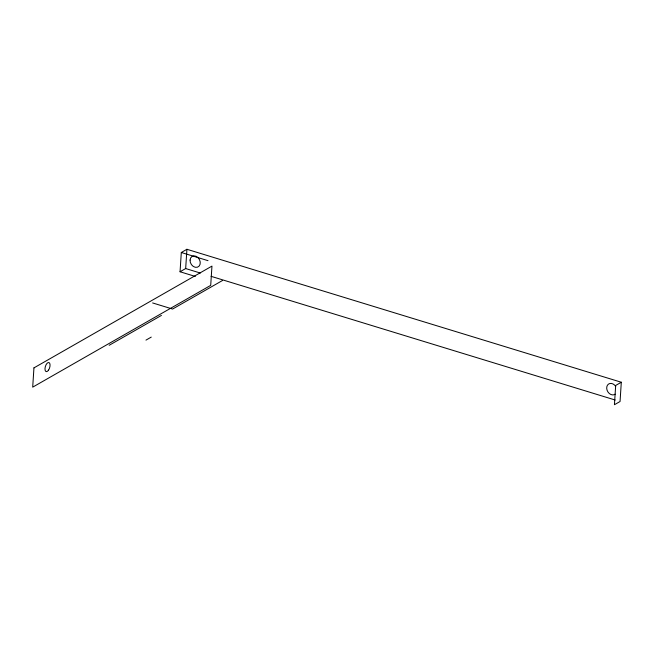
<?xml version="1.0" encoding="UTF-8"?>
<svg xmlns="http://www.w3.org/2000/svg" width="654" height="654" viewBox="0 0 654 654"><rect width="100%" height="100%" fill="white"/><g stroke="black" fill="none" stroke-linecap="round" stroke-linejoin="round"><path stroke-width="0.98" d="M195.317 276.438L180.054 271.762L181.305 252.493L186.921 249.28L621.3 382.238L620.057 401.507L614.433 404.72L615.684 385.451L621.3 382.238M180.054 271.762L185.671 268.549L186.921 249.28M109.185 345.287L161.424 315.416M222.458 280.517L172.566 309.048L152.619 302.941M145.973 340.121L151.254 337.096M181.305 252.493L208.013 260.668M185.671 268.549L200.312 273.037M211.054 276.323L615.177 400.011M615.161 394.182A6.05 4.766 60.2 0 1 607.95 391.975A6.05 4.766 60.2 0 1 608.457 384.135A6.05 4.766 60.2 0 1 615.667 386.342M33.943 367.883L32.7 387.152L210.711 285.365L211.961 266.096L33.943 367.883M48.543 370.107A4.733 2.232 -73 0 0 49.034 362.594A4.733 2.232 -73 0 0 44.995 368.521A4.733 2.232 -73 0 0 48.543 370.107M190.061 260.071A6.05 4.766 60.2 0 0 197.402 267.208A6.05 4.766 60.2 0 0 198.023 257.611A6.05 4.766 60.2 0 0 190.061 260.071"/></g></svg>
